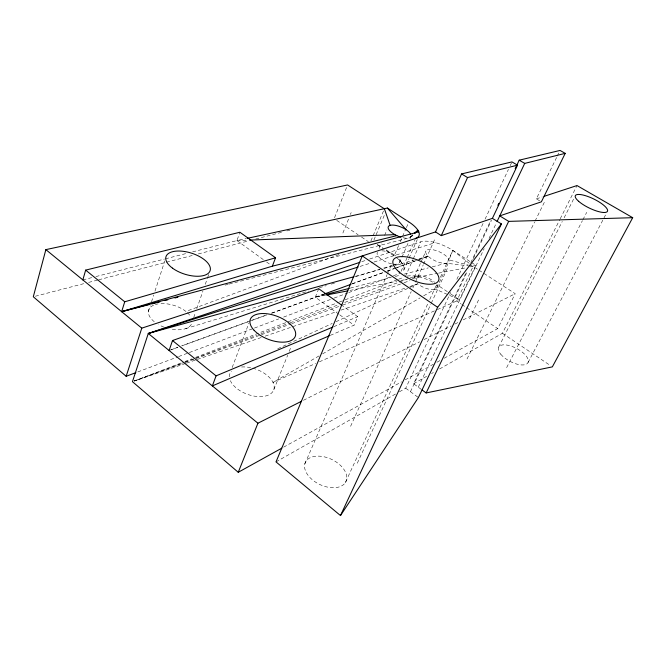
<?xml version="1.0" encoding="UTF-8"?>
<svg xmlns="http://www.w3.org/2000/svg" width="666" height="666" viewBox="0 0 666 666"><rect width="100%" height="100%" fill="white"/><g stroke="black" fill="none" stroke-linecap="round" stroke-linejoin="round"><path stroke-width="0.5" stroke-dasharray="3.33 2.5" d="M148.343 311.546L150.241 305.711M151.507 301.815L153.721 295.005M154.987 291.109L164.793 260.939M193.723 317.499L195.429 312.62M196.786 308.708L202.914 291.134M205.294 284.29L207.334 278.438M207.675 277.456L208.699 274.525M192.624 251.873L236.938 240.559L239.902 232.243M232.176 367.532L248.959 322.993M334.548 217.707L346.828 186.88M369.647 259.032L420.804 241.825A25.558 9.957 24.5 0 1 452.797 250.383L449.001 259.865L468.306 265.093M273.818 389.668L287.679 355.203M289.219 351.373L291.142 346.586M318.731 288.728L315.309 297.186L271.445 313.187M342.882 233.042L348.909 218.182M350.408 214.469L351.165 212.612M370.912 240.95L383.608 210.722M373.917 240.018L384.615 214.627M379.071 248.451L381.443 242.89M384.59 235.473L386.963 229.912M330.294 335.389L354.071 325.199L357.734 316.675L342.79 305.969M398.618 245.571L394.106 255.969L384.873 249.775M400.258 241.791L406.002 228.563M406.41 227.622L408.874 221.953M304.803 463.936L387.096 274.633M387.504 273.684L391.641 264.169M399.533 262.662L401.548 258.05M401.956 257.126L408.425 242.349M410.048 238.661L410.855 236.813M401.082 271.328L406.884 258.167M407.301 257.226L415.176 239.36M403.671 270.404L408.616 259.207M409.024 258.275L417.274 239.602M405.344 276.656L412.87 259.715M413.286 258.766L420.804 241.825M414.235 277.139L420.521 263.12M420.937 262.188L425.965 250.974M350.599 426.315L411.213 291.625M412.92 287.829L415.06 283.083M415.484 282.134L423.168 265.06M423.593 264.111L435.547 237.554M345.304 482.717A22.461 13.878 25.4 0 0 322.652 456.518A22.461 13.878 25.4 0 0 309.066 476.565A22.461 13.878 25.4 0 0 345.304 482.717L428.005 303.271M429.745 299.5L436.705 284.382M440.401 277.289L452.797 250.383L470.704 261.971M436.879 287.804L448.926 261.705A12.679 4.97 24.5 0 0 433.599 249.883A12.679 4.97 24.5 0 0 429.737 257.584A12.679 4.97 24.5 0 0 448.926 261.705M357.284 463.236L430.802 304.27M431.235 303.33L447.76 267.59M399.409 391.799L405.719 388.211L450.682 292.432M456.859 279.287L483.308 222.944M485.073 219.189L508.433 169.422M510.198 165.667L511.521 162.845M421.428 389.485L413.578 383.749L465.942 272.91M470.829 262.57L490.792 220.304M410.456 391.7L467.149 271.778M473.351 258.658L491.508 220.246M471.553 262.521L475.815 265.284L459.423 299.758L435.872 310.248M418.273 387.179L484.165 248.651M489.06 238.353L496.187 223.376M469.488 318.714L479.662 297.735M539.701 200.849L536.363 198.868L556.859 156.96M557.309 156.027L559.132 152.306M467.016 358.999L534.623 221.986M535.081 221.054L545.204 200.549M444.197 358.233L497.727 328.588L515.209 293.698L482.575 272.527M439.602 368.964L502.422 333.283L559.748 219.713M560.214 218.789L576.989 185.556M498.643 347.128L562.262 221.47M564.135 217.774L573.959 198.376M506.626 367.632L582.409 220.662M582.883 219.738L586.704 212.337M528.071 362.487L606.085 213.936M410.231 237.446L413.028 234.832M412.887 234.715L409.274 237.895L414.452 234.59M318.997 355.944L272.985 382.367L315.601 363.503M322.61 353.871L420.055 297.902M423.659 295.829L435.389 289.086L459.423 299.758L448.201 292.232M276.007 461.896L395.812 393.847M413.578 383.749L427.039 376.107M431.526 373.551L433.325 372.535M283.608 447.161L401.556 381.843M405.186 379.836L433.308 364.26M436.938 362.254L440.567 360.239M303.438 400.308L419.547 341.858M424.184 339.518L451.123 325.957M454.836 324.092L458.558 322.219M463.195 319.88L515.209 293.698M277.714 348.759L332.192 323.476M335.947 321.736L417.665 283.816A12.521 5.245 24.6 0 0 431.809 289.568A12.521 5.245 24.6 0 0 436.538 284.757M319.389 361.821L434.923 310.664M333.799 326.673L357.734 316.675M475.815 265.284L470.079 266.991M134.399 380.935L181.01 362.995M184.898 361.496L191.691 358.882M195.579 357.392L338.336 302.447M339.302 302.073L344.164 300.2M345.13 299.833L397.577 279.645M398.543 279.27L403.405 277.406M137.829 371.911L177.672 356.918M178.646 356.551L188.37 352.897M189.335 352.53L253.488 328.405M254.462 328.038L278.763 318.906M283.616 317.074L333.191 298.435M334.166 298.068L347.769 292.948M348.743 292.582L392.482 276.132M393.456 275.766L400.258 273.21M185.564 363.461L134.424 381.01L184.057 362.421M185.031 362.054L194.772 358.416M195.746 358.058L257.084 335.156M260.98 333.699L289.219 323.16M290.193 322.794L338.877 304.62M344.722 302.439L408.982 278.446M409.956 278.08L415.8 275.899L419.805 277.006L414.918 278.788M338.994 254.579L185.897 311.43A22.569 11.905 16.7 0 0 159.998 303.671M169.106 350.507L177.88 347.311M266.575 314.96L181.776 345.887L266.866 314.935M324.067 294.014L315.309 297.186L338.902 314.235M352.281 283.774L383.408 272.477M387.304 271.07L394.114 268.598M395.088 268.24L416.491 260.473M417.465 260.123L428.163 256.244L418.131 259.007M171.062 349.8L177.905 347.311M271.753 313.162L323.568 294.305M351.914 283.991L386.13 271.537M387.104 271.179L395.904 267.982M396.886 267.624L418.39 259.798M419.364 259.44L428.163 256.244M134.407 380.969L184.257 362.812M185.231 362.454L195.005 358.899M195.987 358.541L260.489 335.04M261.472 334.682L290.792 324.001M291.766 323.651L341.616 305.486M342.59 305.136L403.196 283.058M404.17 282.7L410.031 280.569M186.547 363.12L196.378 359.748M197.361 359.407L261.288 337.479M265.226 336.122L337.021 311.488M340.959 310.14L405.869 287.87M409.798 286.522L417.665 283.816M361.78 261.68L365.717 260.356M536.363 198.868L542.166 196.97M360.106 266.408L372.977 262.337M373.967 262.021L435.331 242.59M185.631 328.646L301.556 293.207M302.547 292.907L308.491 291.084M319.389 287.754L326.323 285.631M331.277 284.124L335.239 282.908M355.061 276.848L379.828 269.28M383.791 268.065L391.716 265.642M392.707 265.343L397.927 263.828L403.638 266.134M355.944 276.174L380.02 269.53M384.032 268.423L394.064 265.651M395.063 265.376L414.119 260.115M35.315 296.245L84.615 283.45M88.645 282.401L97.702 280.053M98.701 279.787L193.29 255.236M198.318 253.929L248.634 240.876M255.677 239.044L281.835 232.251M286.871 230.944L289.885 230.161M325.299 294.597L315.309 297.186L325.491 295.205M350.291 288.112L391.275 277.481M395.279 276.448L400.274 275.15M404.27 274.109L428.263 267.89M432.259 266.85L446.253 263.22L468.156 265.809M225.15 285.098L228.163 284.324M229.171 284.066L408.025 238.153M82.842 279.895L91.908 277.58M95.937 276.556L164.427 259.066M165.434 258.816L187.587 253.155M263.311 259.615L236.938 240.559L246.095 238.586M349.925 290.434L396.761 281.293M400.84 280.503L406.943 279.312M412.038 278.313L437.495 273.351M438.511 273.152L466 267.782M236.938 240.559L248.376 240.135M469.147 265.925L473.135 266.392L481.718 271.969M469.272 265.351L473.135 266.392L456.701 301.024L460.98 303.896M377.48 244.58L382.7 247.794M386.18 249.933L393.14 254.221M377.322 244.713L384.032 249.217M447.336 291.65L436.979 284.707L436.996 285.88M336.73 220.396L358.133 234.782M361.563 237.088L368.406 241.683M461.829 304.47L497.727 328.588M502.422 333.283L550.632 365.717M266.6 261.996L270.721 264.968M339.743 314.851L354.071 325.199M405.719 388.211L418.398 397.552M452.797 250.383L471.503 265.118M401.731 262.795L398.693 258.699A12.229 5.045 23.4 0 1 397.927 263.828M411.138 236.03A12.379 4.779 23.3 0 1 402.897 237.729M396.412 257.625A24.492 10.231 23.3 0 1 402.905 271.528M396.67 264.127A12.229 5.045 23.4 0 1 393.44 264.119M391.566 263.803A12.229 5.045 23.4 0 1 380.444 258.583A12.229 5.045 23.4 0 1 377.447 252.281M381.901 250.816A12.229 5.045 23.4 0 1 396.387 256.393M191.342 324.334A22.569 11.905 16.7 0 1 169.872 328.879M164.102 327.181A22.569 11.905 16.7 0 1 158.766 324.733M154.254 321.711A22.569 11.905 16.7 0 1 154.37 304.87M155.386 304.52A22.569 11.905 16.7 0 1 158.058 303.912M187.379 312.687A22.569 11.905 16.7 0 1 190.984 317.191M407.167 276.132A25.125 10.681 24.7 0 1 434.349 283.058M414.027 279.029A12.521 5.245 24.6 0 1 421.079 275.674A12.521 5.245 24.6 0 1 434.64 282.342M252.697 368.156A23.393 13.27 20.4 0 1 274.151 386.172A23.393 13.27 20.4 0 1 255.894 396.378A23.393 13.27 20.4 0 1 230.361 380.644M229.404 376.814A23.393 13.27 20.4 0 1 231.41 371.12M241.575 366.991A23.393 13.27 20.4 0 1 250.791 367.699M500.757 354.212A16.6 7.243 27.9 0 0 526.789 363.944A16.6 7.243 27.9 0 0 512.379 346.553A16.6 7.243 27.9 0 0 500.757 354.212"/><path stroke-width="1" d="M390.126 225.341L384.407 208.841L347.594 184.957L45.862 249.625L33.3 296.77L126.157 376.29L135.881 372.635M82.842 279.895L85.664 270.113L239.902 232.243L275.541 257.784L272.369 266.167L121.653 311.663L124.733 301.79L275.541 257.784M126.157 376.29L141.783 328.147L435.531 231.918L461.563 173.934L511.963 161.913L517.549 165.168L492.399 218.373L441.283 235.622L435.531 231.918M359.815 262.337L148.293 333.475L132.451 381.685L238.245 472.286L281.793 448.168M169.106 350.507L172.511 340.542L318.731 288.728L341.966 305.378M332.842 327.073L216.075 375.865L212.354 385.914L329.345 335.797M238.245 472.286L257.925 423.218L301.581 401.24M441.283 235.622L467.549 177.556L517.549 165.168M437.629 307.309L362.287 255.927L276.007 461.896L340.484 515.559L437.629 307.309L501.423 223.951L492.399 218.373M497.893 205.27L498.784 203.396M515.201 168.64L519.197 160.181L560.048 150.441L565.218 153.363L541.366 201.84L499.75 215.884L508.682 221.378L632.7 217.69L552.347 366.874L426.148 392.94L422.211 390.06M497.077 221.503L524.716 163.395L565.218 153.363M501.423 223.951L418.398 397.552L340.484 515.559M426.148 392.94L508.682 221.378M414.427 233.533L417.932 230.27L414.327 233.45M324.542 293.947L350.94 284.34M544.105 196.337L576.989 185.556L632.7 217.69M257.925 423.218L148.293 333.475L358.125 267.041M148.293 333.475L353.937 276.723M418.764 231.835L121.653 311.663L149.783 304.445M415.592 238.42A24.9 9.524 23.2 0 0 408.874 221.953L387.387 208.05L247.111 238.37M326.307 294.339L349.292 288.37M151.798 303.929L159.832 301.865M164.86 300.574L167.874 299.8M174.908 297.993L177.922 297.219M272.369 266.167L396.869 235.639A12.379 4.779 23.3 0 0 400.907 237.196M326.507 295.005L347.893 290.834M249.417 240.093L394.946 234.657L396.869 235.639M519.197 160.181L524.716 163.395M461.563 173.934L467.549 177.556M85.664 270.113L124.733 301.79M172.511 340.542L216.075 375.865M45.862 249.625L141.783 328.147M387.387 208.05L405.994 229.628M394.946 234.657A12.379 4.779 23.3 0 1 392.008 225.066A12.379 4.779 23.3 0 1 410.664 234.099M578.646 201.307A17.874 5.053 25.9 0 0 606.476 212.138A17.874 5.053 25.9 0 0 589.11 196.953A17.874 5.053 25.9 0 0 578.646 201.307M172.511 268.157A23.152 11.039 17.5 0 0 209.715 271.595A23.152 11.039 17.5 0 0 181.968 251.182A23.152 11.039 17.5 0 0 172.511 268.157M254.129 330.336A24.034 12.338 20.7 0 0 293.623 338.819A24.034 12.338 20.7 0 0 270.654 314.385A24.034 12.338 20.7 0 0 254.129 330.336M399.142 271.986A24.875 10.256 24.2 0 0 438.012 281.551A24.875 10.256 24.2 0 0 410.531 257.734A24.875 10.256 24.2 0 0 399.142 271.986"/></g></svg>
